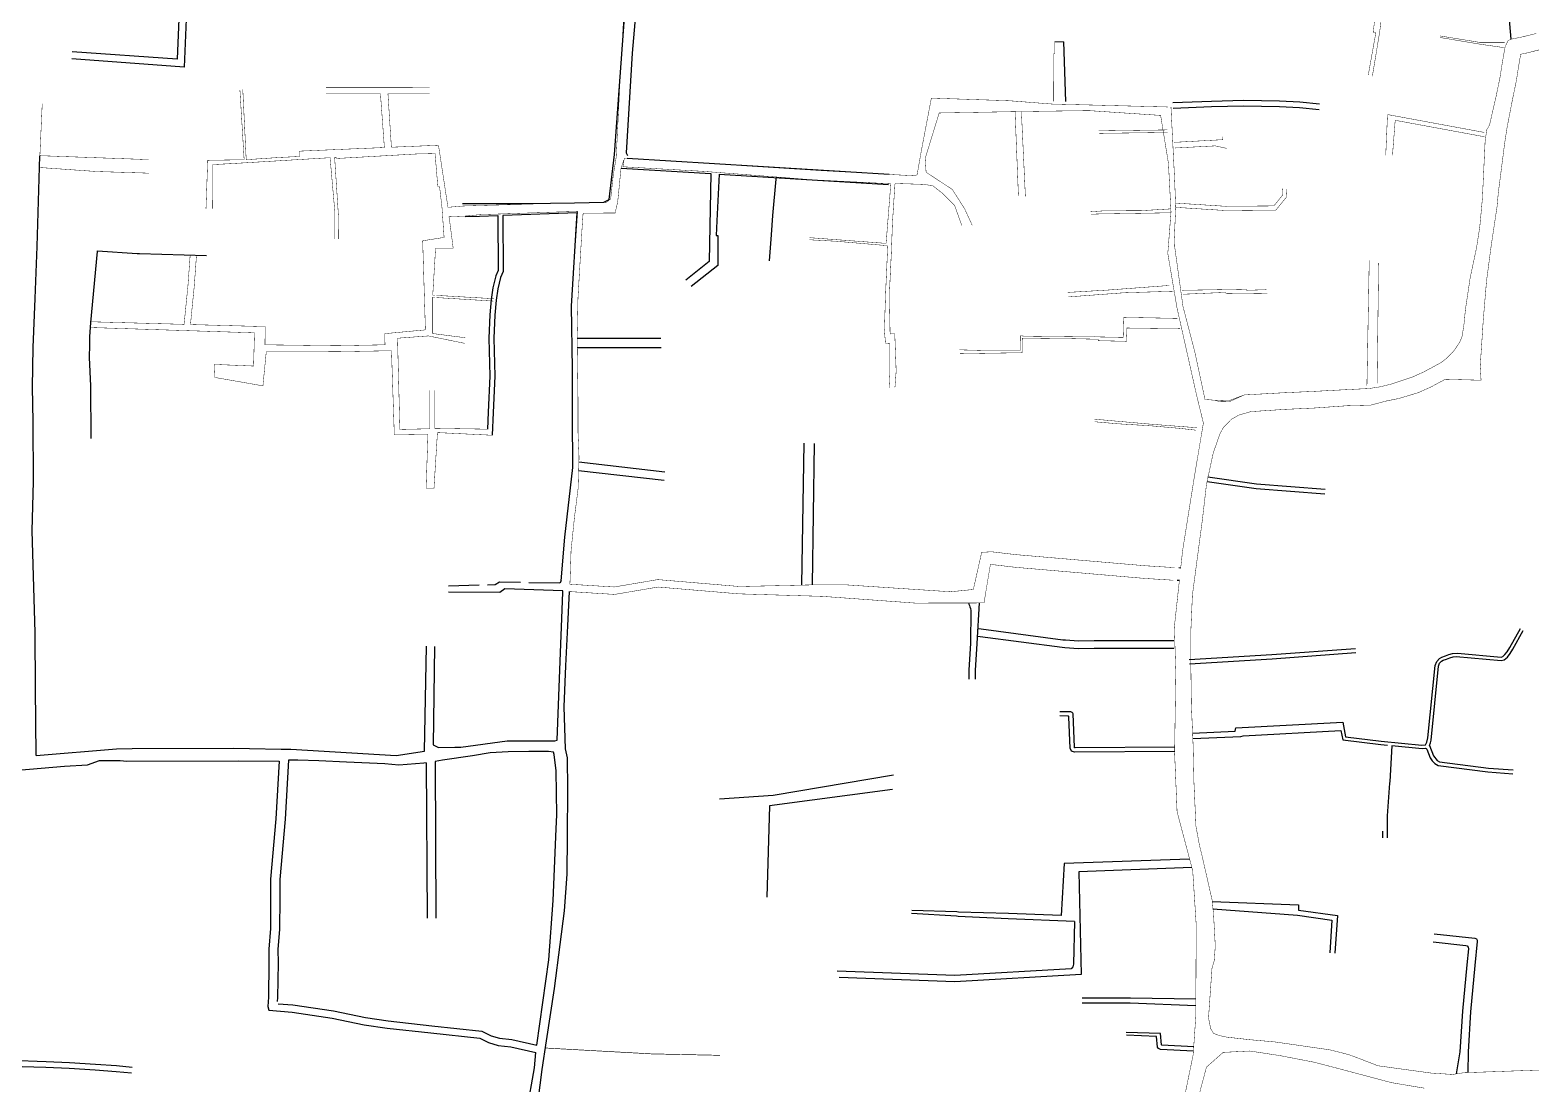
# Model space of a CAD drawing. Header units: metres. Extents: x 375792 to 378704, y 2469502 to 2471712.
# Drawn here: x 376217.2 to 376572.8, y 2470612.1 to 2470861.7 of the extents above; entities that cross this region are included whole.
import ezdxf

# ---------------------------------------------------------------- set-up
doc = ezdxf.new("R2010")
doc.units = ezdxf.units.M
doc.header["$MEASUREMENT"] = 0
doc.linetypes.add('X2', pattern=[10, 8, -2])
doc.linetypes.add('X3', pattern=[5, 4, -1])
for name, color, linetype in [('DLSS', 1, 'Continuous'), ('DLSS Existing Road Line', 1, 'Continuous'), ('Prived Road', 1, 'Continuous')]:
    doc.layers.add(name, color=color, linetype=linetype)

msp = doc.modelspace()

# ---------------------------------------------------------------- linework, layer by layer
at = {"layer": 'DLSS', "linetype": 'Continuous', "const_width": 0.1, "flags": 128}
for points in [[(376369.42, 2470929.81), (376367.35, 2470916.72), (376365.7, 2470905.87), (376363.76, 2470890.46), (376361.48, 2470874.46), (376359.91, 2470856.23), (376358.45, 2470832.61), (376358.79, 2470831.94)], [(376219.54, 2470831.86), (376220.1, 2470844.28)], [(376218.67, 2470689.85), (376218.5, 2470705.8), (376218.41, 2470718.99), (376217.69, 2470743.05), (376218.04, 2470754.79), (376217.98, 2470768.96), (376217.82, 2470777.12), (376217.96, 2470786.49), (376218.41, 2470798.07), (376218.88, 2470810.45), (376219.54, 2470831.86)], [(376534.52, 2470807.15), (376533.97, 2470777.45)]]:
    msp.add_lwpolyline(points, dxfattribs=at)
at = {"layer": 'DLSS', "linetype": 'Continuous', "flags": 128}
for points in [[(376369.42, 2470929.81), (376367.35, 2470916.72), (376365.7, 2470905.87), (376363.76, 2470890.46), (376361.48, 2470874.46), (376359.91, 2470856.23), (376358.45, 2470832.61), (376358.79, 2470831.94)], [(376319.67, 2470820.63), (376334.88, 2470820.6), (376346.18, 2470820.76), (376353.19, 2470820.94), (376354.46, 2470821.53), (376355.72, 2470832.21), (376359.2, 2470879.92), (376325.77, 2470883.22), (376304.5, 2470886.6), (376288.3, 2470890.49)], [(376218.67, 2470689.85), (376218.5, 2470705.8), (376218.41, 2470718.99), (376217.69, 2470743.05), (376218.04, 2470754.79), (376217.98, 2470768.96), (376217.82, 2470777.12), (376217.96, 2470786.49), (376218.41, 2470798.07), (376218.88, 2470810.45), (376219.54, 2470831.86)], [(376489.85, 2470734.26), (376489.4, 2470734.29)], [(376343.49, 2470728.86), (376329.7, 2470729.31), (376328.5, 2470728.47), (376316.36, 2470728.52)], [(376489.53, 2470731.28), (376489.04, 2470731.31)], [(376218.67, 2470689.85), (376237.67, 2470691.45), (376241.39, 2470691.53), (376265.52, 2470691.56), (376269.19, 2470691.5), (376276.74, 2470691.39), (376278.97, 2470691.34), (376303.99, 2470689.87), (376310.66, 2470690.87), (376311.17, 2470715.75)], [(376313.07, 2470715.7), (376312.69, 2470692.41), (376314.03, 2470691.77), (376317.9, 2470691.82), (376319.32, 2470691.85), (376330.29, 2470693.36), (376341.52, 2470693.3), (376342.09, 2470693.51)], [(376214.3, 2470686.37), (376225.39, 2470687.31), (376230.8, 2470687.64), (376233.7, 2470688.66), (376238.55, 2470688.68), (376240.18, 2470688.52), (376266.53, 2470688.59), (376276.25, 2470688.49), (376275.48, 2470674.89), (376274.21, 2470660.57), (376274.22, 2470655.95), (376274.19, 2470648.84), (376273.8, 2470643.97), (376273.83, 2470640.78), (376273.69, 2470632.58), (376273.58, 2470630.44), (376273.79, 2470629.51), (376279.3, 2470629.06), (376288.78, 2470627.63), (376296.37, 2470626.06), (376301.82, 2470625.26), (376312.21, 2470624.13), (376323.78, 2470622.87), (376325.84, 2470621.86), (376328.14, 2470621.2), (376331.11, 2470620.86), (376337.07, 2470619.53)], [(376278.42, 2470688.73), (376277.63, 2470674.74), (376276.36, 2470660.48), (376276.37, 2470655.95), (376276.34, 2470648.75), (376275.95, 2470643.89), (376275.97, 2470640.77), (376275.84, 2470632.51), (376275.79, 2470631.57)], [(376311.08, 2470688.12), (376311.28, 2470651.3)], [(376313.18, 2470688.44), (376313.38, 2470651.31)], [(376275.99, 2470631.07), (376279.5, 2470630.79), (376289.08, 2470629.34), (376296.67, 2470627.77), (376302.04, 2470626.98), (376312.4, 2470625.86), (376324.27, 2470624.56), (376326.46, 2470623.49), (376328.48, 2470622.91), (376331.4, 2470622.58), (376337.26, 2470621.27)], [(376180.36, 2470618.08), (376189.97, 2470618.03), (376195.57, 2470618.16), (376201.53, 2470618.13), (376207.78, 2470618.05), (376212.61, 2470617.66), (376221.04, 2470617.38), (376226.55, 2470617.14), (376232.72, 2470616.74), (376237.69, 2470616.39), (376241.39, 2470616.05)], [(376180.31, 2470616.71), (376189.98, 2470616.66), (376195.59, 2470616.79), (376201.52, 2470616.76), (376207.72, 2470616.68), (376212.54, 2470616.3), (376220.99, 2470616.01), (376226.48, 2470615.77), (376232.63, 2470615.38), (376237.58, 2470615.03), (376241.26, 2470614.69)]]:
    msp.add_lwpolyline(points, dxfattribs=at)
at = {"layer": 'DLSS', "linetype": 'Continuous', "const_width": 0.1, "flags": 128}
for points, elevation in [([(376288.01, 2470892.11), (376294.77, 2470889.89), (376301.02, 2470887.89), (376306.59, 2470886.5), (376314.73, 2470884.97), (376326, 2470883.38), (376335.79, 2470882.33), (376343.85, 2470881.4), (376351.4, 2470880.52), (376358.85, 2470879.76), (376358.13, 2470869.97), (376357.11, 2470851.78), (376356.1, 2470831.62), (376355.37, 2470827.08), (376354.79, 2470821.7), (376353.82, 2470820.89), (376350.35, 2470820.86), (376338.03, 2470820.54), (376319.83, 2470820.01)], 6.97), ([(376266.94, 2470847.5), (376267.94, 2470830.97)], 7.08), ([(376267.62, 2470847.61), (376268.43, 2470830.98)], 7.08), ([(376311.91, 2470848.05), (376287.33, 2470848.04)], 8.39), ([(376300.23, 2470846.65), (376287.33, 2470846.65)], 8.39), ([(376301.17, 2470833.84), (376300.23, 2470846.65)], 7.08), ([(376311.88, 2470846.65), (376302.01, 2470846.65)], 8.39), ([(376302.83, 2470833.94), (376302.01, 2470846.65)], 7.08), ([(376219.54, 2470831.93), (376245.3, 2470831)], 7.08), ([(376289.41, 2470812.17), (376289.44, 2470818.56), (376288.3, 2470831.45), (376265.31, 2470830.07), (376260.55, 2470829.82), (376260.48, 2470819.41)], 7.08), ([(376268.43, 2470830.98), (376276.18, 2470831.5), (376276.18, 2470831.5), (376281.01, 2470831.74), (376280.97, 2470833), (376301.17, 2470833.86)], 7.08), ([(376314.82, 2470819.58), (376314.25, 2470824.59), (376313.83, 2470824.65), (376313.17, 2470832.43), (376308.89, 2470832.34), (376289.91, 2470831.27), (376289.67, 2470831.54), (376289.38, 2470831.52), (376290.31, 2470817.27), (376290.34, 2470812.18)], 7.08), ([(376302.83, 2470833.93), (376313.99, 2470834.4)], 7.08), ([(376313.99, 2470834.4), (376316.23, 2470819.69)], 7.08), ([(376219.45, 2470829.13), (376232.95, 2470828.18), (376245.36, 2470827.79)], 7.08), ([(376258.9, 2470819.4), (376259.31, 2470830.83), (376267.94, 2470830.97)], 7.08), ([(376289.84, 2470786.92), (376301.32, 2470787.13), (376301.25, 2470789.77), (376310.89, 2470790.67), (376310.24, 2470811.77), (376315.32, 2470812.57), (376314.82, 2470819.58)], 7.08), ([(376313.19, 2470798.86), (376312.63, 2470798.89), (376313.3, 2470810.01), (376317.47, 2470810.01), (376316.62, 2470816.56), (376316.47, 2470817.47), (376320.31, 2470817.63)], 7.08), ([(376316.23, 2470819.7), (376319.83, 2470820.01)], 7.08), ([(376343.07, 2470731.26), (376343.91, 2470741.54), (376345.8, 2470758.05), (376345.78, 2470770.14), (376345.73, 2470781.44), (376345.47, 2470796.28), (376346.99, 2470818.75), (376323.86, 2470817.96), (376320.31, 2470817.63)], 4.45), ([(376255.15, 2470808.37), (376254.62, 2470801.04), (376253.71, 2470791.98), (376231.61, 2470792.59)], 7.08), ([(376256.65, 2470808.32), (376256.11, 2470800.91), (376255.22, 2470791.93), (376272.94, 2470791.44), (376272.87, 2470787.13), (376289.84, 2470786.92)], 7.08), ([(376536.75, 2470806.53), (376536.38, 2470778)], 14.68), ([(376320.38, 2470788.8), (376312.61, 2470789.8), (376312.61, 2470798.37), (376313.19, 2470798.34)], 7.08), ([(376313.49, 2470798.84), (376327.03, 2470798.06)], 7.08), ([(376313.49, 2470798.32), (376326.98, 2470797.49)], 7.08), ([(376231.53, 2470791.23), (376270.4, 2470789.97), (376270.17, 2470782.1), (376260.88, 2470782.49), (376261.02, 2470779.4), (376272.39, 2470777.41), (376273.18, 2470785.47), (376289.92, 2470785.5)], 8.59), ([(376311.63, 2470767.24), (376304.84, 2470767.09), (376304.28, 2470788.69), (376311.59, 2470789.24)], 7.08), ([(376311.59, 2470789.24), (376320.19, 2470787.48)], 7.08), ([(376289.92, 2470785.5), (376302.85, 2470785.73), (376303.52, 2470765.86), (376311.49, 2470765.99), (376311.05, 2470753.15), (376312.92, 2470753.15), (376313.74, 2470766.34), (376326.74, 2470765.71)], 7.08), ([(376311.63, 2470767.24), (376311.91, 2470767.24), (376311.91, 2470776.36)], 7.08), ([(376325.59, 2470767.15), (376313.03, 2470767.36), (376313.03, 2470776.37)], 7.08)]:
    msp.add_lwpolyline(points, dxfattribs=dict(at, elevation=elevation))
at = {"layer": 'DLSS', "linetype": 'Continuous', "flags": 128}
for points, elevation in [([(376498, 2470773.99, 0.1, 0.1, 0), (376499.03, 2470773.68, 0.1, 0.1, 0), (376501.34, 2470773.64, 0.1, 0.1, 0), (376504.89, 2470775.26, 0.1, 0.1, 0), (376514.34, 2470775.78, 0.1, 0.1, 0), (376521.2, 2470776.09, 0.1, 0.1, 0), (376528.93, 2470776.5, 0.1, 0.1, 0), (376534.5, 2470776.78, 0.1, 0.1, 0), (376537.17, 2470777.19, 0.1, 0.1, 0), (376539.99, 2470777.9, 0.1, 0.1, 0), (376544.7, 2470779.48, 0.1, 0.1, 0), (376547.37, 2470780.67, 0.1, 0.1, 0), (376551.54, 2470782.92, 0.1, 0.1, 0), (376552.74, 2470783.84, 0.1, 0.1, 0), (376554.09, 2470785.16, 0.1, 0.1, 0), (376554.76, 2470785.94, 0.1, 0.1, 0), (376555.95, 2470787.78, 0.1, 0.1, 0), (376556.37, 2470788.74, 0.1, 0.1, 0), (376556.56, 2470789.31, 0.1, 0.1, 0), (376557.01, 2470792.34, 0.1, 0.1, 0), (376557.3, 2470795.42, 0.1, 0.1, 0), (376558.42, 2470802.94, 0.1, 0.1, 0), (376559.94, 2470810.1, 0.1, 0.1, 0), (376560.71, 2470815.05, 0.1, 0.1, 0), (376561.33, 2470821.76, 0.1, 0.1, 0), (376561.97, 2470835.25, 0.1, 0.1, 0), (376562.37, 2470838.14, 0.1, 0.1, 0), (376562.8, 2470838.76, 0.1, 0.1, 0), (376563.05, 2470839.32, 0.1, 0.1, 0), (376564.58, 2470845.97, 0.1, 0.1, 0), (376565.5, 2470850.46, 0.1, 0.1, 0), (376566.05, 2470853.94, 0.1, 0.1, 0), (376566.7, 2470857.69, 0.1, 0.1, 0), (376567.41, 2470859.18, 0.1, 0.1, 0), (376568.05, 2470859.49, 0.1, 0.1, 0), (376571.04, 2470860.12, 0.1, 0.1, 0), (376574.11, 2470860.88, 0.1, 0.1, 0)], 5.51), ([(376498, 2470773.99, 0.1, 0.1, 0), (376499.03, 2470774, 0.1, 0.1, 0), (376501.34, 2470773.92, 0.1, 0.1, 0), (376504.89, 2470775.26, 0.1, 0.1, 0), (376514.34, 2470775.78, 0.1, 0.1, 0), (376521.2, 2470776.09, 0.1, 0.1, 0), (376528.93, 2470776.5, 0.1, 0.1, 0), (376534.5, 2470776.78, 0.1, 0.1, 0), (376537.17, 2470777.19, 0.1, 0.1, 0), (376539.99, 2470777.9, 0.1, 0.1, 0), (376544.7, 2470779.48, 0.1, 0.1, 0), (376547.37, 2470780.67, 0.1, 0.1, 0), (376551.54, 2470782.92, 0.1, 0.1, 0), (376552.74, 2470783.84, 0.1, 0.1, 0), (376554.09, 2470785.16, 0.1, 0.1, 0), (376554.76, 2470785.94, 0.1, 0.1, 0), (376555.95, 2470787.78, 0.1, 0.1, 0), (376556.37, 2470788.74, 0.1, 0.1, 0), (376556.56, 2470789.31, 0.1, 0.1, 0), (376557.01, 2470792.34, 0.1, 0.1, 0), (376557.3, 2470795.42, 0.1, 0.1, 0), (376558.42, 2470802.94, 0.1, 0.1, 0), (376559.94, 2470810.1, 0.1, 0.1, 0), (376560.71, 2470815.05, 0.1, 0.1, 0), (376561.33, 2470821.76, 0.1, 0.1, 0), (376561.97, 2470835.25, 0.1, 0.1, 0), (376562.37, 2470838.14, 0.1, 0.1, 0), (376562.8, 2470838.76, 0.1, 0.1, 0), (376563.05, 2470839.32, 0.1, 0.1, 0), (376564.58, 2470845.97, 0.1, 0.1, 0), (376565.5, 2470850.46, 0.1, 0.1, 0), (376566.05, 2470853.94, 0.1, 0.1, 0), (376566.7, 2470857.69, 0.1, 0.1, 0), (376567.41, 2470859.18, 0.1, 0.1, 0), (376568.05, 2470859.49, 0.1, 0.1, 0), (376571.04, 2470860.12, 0.1, 0.1, 0), (376574.11, 2470860.88, 0.1, 0.1, 0)], 5.51), ([(376498, 2470773.99, 0.1, 0.1, 0), (376499.03, 2470774, 0.1, 0.1, 0), (376501.34, 2470773.92, 0.1, 0.1, 0), (376504.89, 2470775.26, 0.1, 0.1, 0), (376514.34, 2470775.78, 0.1, 0.1, 0), (376521.2, 2470776.09, 0.1, 0.1, 0), (376528.93, 2470776.5, 0.1, 0.1, 0), (376534.5, 2470776.78, 0.1, 0.1, 0), (376537.17, 2470777.19, 0.1, 0.1, 0), (376539.99, 2470777.9, 0.1, 0.1, 0), (376544.7, 2470779.48, 0.1, 0.1, 0), (376547.37, 2470780.67, 0.1, 0.1, 0), (376551.54, 2470782.92, 0.1, 0.1, 0), (376552.74, 2470783.84, 0.1, 0.1, 0), (376554.09, 2470785.16, 0.1, 0.1, 0), (376554.76, 2470785.94, 0.1, 0.1, 0), (376555.95, 2470787.78, 0.1, 0.1, 0), (376556.37, 2470788.74, 0.1, 0.1, 0), (376556.56, 2470789.31, 0.1, 0.1, 0), (376557.01, 2470792.34, 0.1, 0.1, 0), (376557.3, 2470795.42, 0.1, 0.1, 0), (376558.42, 2470802.94, 0.1, 0.1, 0), (376559.94, 2470810.1, 0.1, 0.1, 0), (376560.71, 2470815.05, 0.1, 0.1, 0), (376561.33, 2470821.76, 0.1, 0.1, 0), (376561.97, 2470835.25, 0.1, 0.1, 0), (376562.37, 2470838.14, 0.1, 0.1, 0), (376562.8, 2470838.76, 0.1, 0.1, 0), (376563.05, 2470839.32, 0.1, 0.1, 0), (376564.58, 2470845.97, 0.1, 0.1, 0), (376565.5, 2470850.46, 0.1, 0.1, 0), (376566.05, 2470853.94, 0.1, 0.1, 0), (376566.7, 2470857.69, 0.1, 0.1, 0), (376567.41, 2470859.18, 0.1, 0.1, 0), (376568.05, 2470859.49, 0.1, 0.1, 0), (376571.04, 2470860.12, 0.1, 0.1, 0), (376574.11, 2470860.88, 0.1, 0.1, 0)], 5.51), ([(376506.44, 2470771.3, 0.1, 0.1, 0), (376514.53, 2470771.84, 0.1, 0.1, 0), (376521.4, 2470772.15, 0.1, 0.1, 0), (376529.38, 2470772.71, 0.1, 0.1, 0), (376534.9, 2470772.85, 0.1, 0.1, 0), (376538.56, 2470773.82, 0.1, 0.1, 0), (376541.59, 2470774.43, 0.1, 0.1, 0), (376546.13, 2470775.8, 0.1, 0.1, 0), (376549.11, 2470777.13, 0.1, 0.1, 0), (376552.53, 2470778.97, 0.1, 0.1, 0), (376561.02, 2470778.74, 0.1, 0.1, 0), (376560.81, 2470781.99, 0.1, 0.1, 0), (376561.55, 2470793.19, 0.1, 0.1, 0), (376562.31, 2470802.24, 0.1, 0.1, 0), (376563.39, 2470810.42, 0.1, 0.1, 0), (376564.8, 2470819.83, 0.1, 0.1, 0), (376565.1, 2470823.12, 0.1, 0.1, 0), (376566.64, 2470835.14, 0.1, 0.1, 0), (376567.19, 2470838.66, 0.1, 0.1, 0), (376568.44, 2470845.14, 0.1, 0.1, 0), (376569.39, 2470849.75, 0.1, 0.1, 0), (376569.94, 2470853.3, 0.1, 0.1, 0), (376570.4, 2470855.95, 0.1, 0.1, 0), (376571.92, 2470856.27, 0.1, 0.1, 0), (376575.06, 2470857.06, 0.1, 0.1, 0)], 5.51), ([(376345.12, 2470730.42, 0.1, 0.1, 0), (376345.18, 2470731.7, 0.1, 0.1, 0), (376345.4, 2470738.4, 0.1, 0.1, 0), (376346.19, 2470746.13, 0.1, 0.1, 0), (376347.07, 2470753.08, 0.1, 0.1, 0), (376347.29, 2470760.5, 0.1, 0.1, 0), (376347.05, 2470766.29, 0.1, 0.1, 0), (376347.05, 2470773.73, 0.1, 0.1, 0), (376346.84, 2470788.68, 0.1, 0.1, 0), (376347.04, 2470798.18, 0.1, 0.1, 0), (376347.55, 2470807, 0.1, 0.1, 0), (376348, 2470814.61, 0.1, 0.1, 0), (376348.24, 2470818.14, 0.1, 0.1, 0), (376348.51, 2470818.31, 0.1, 0.1, 0), (376355.85, 2470818.36, 0.1, 0.1, 0), (376356.46, 2470821.06, 0.1, 0.1, 0), (376357.23, 2470828.89, 0.1, 0.1, 0), (376357.88, 2470830.88, 0.1, 0.1, 0)], 7.39), ([(376345.12, 2470730.42, 0.1, 0.1, 0), (376345.18, 2470731.7, 0.1, 0.1, 0), (376345.4, 2470738.4, 0.1, 0.1, 0), (376346.19, 2470746.13, 0.1, 0.1, 0), (376347.07, 2470753.08, 0.1, 0.1, 0), (376347.29, 2470760.5, 0.1, 0.1, 0), (376347.05, 2470766.29, 0.1, 0.1, 0), (376347.05, 2470773.73, 0.1, 0.1, 0), (376346.84, 2470788.68, 0.1, 0.1, 0), (376347.04, 2470798.18, 0.1, 0.1, 0), (376347.55, 2470807, 0.1, 0.1, 0), (376348, 2470814.61, 0.1, 0.1, 0), (376348.24, 2470818.14, 0.1, 0.1, 0), (376348.51, 2470818.31, 0.1, 0.1, 0), (376355.85, 2470818.36, 0.1, 0.1, 0), (376356.46, 2470821.06, 0.1, 0.1, 0), (376357.23, 2470828.89, 0.1, 0.1, 0), (376357.88, 2470830.88, 0.1, 0.1, 0)], 7.39), ([(376585.87, 2470615.75, 0.1, 0.1, 0), (376556.87, 2470614.71, 0.1, 0.1, 0), (376554.27, 2470614.31, 0.1, 0.1, 0), (376549.22, 2470614.63, 0.1, 0.1, 0), (376536.53, 2470616.37, 0.1, 0.1, 0), (376534.86, 2470617.04, 0.1, 0.1, 0), (376529.8, 2470618.97, 0.1, 0.1, 0), (376525.29, 2470620.12, 0.1, 0.1, 0), (376512.2, 2470622.01, 0.1, 0.1, 0), (376506.3, 2470622.53, 0.1, 0.1, 0), (376500.73, 2470623.15, 0.1, 0.1, 0), (376498.93, 2470623.54, 0.1, 0.1, 0), (376497.61, 2470624.05, 0.1, 0.1, 0), (376496.95, 2470625.14, 0.1, 0.1, 0), (376496.44, 2470627.71, 0.1, 0.1, 0), (376497.26, 2470639.44, 0.1, 0.1, 0), (376497.56, 2470640.45, 0.1, 0.1, 0), (376497.8, 2470641.29, 0.1, 0.1, 0), (376498.04, 2470644.76, 0.1, 0.1, 0), (376497.61, 2470652.58, 0.1, 0.1, 0), (376497.28, 2470655.66, 0.1, 0.1, 0), (376494.89, 2470666.16, 0.1, 0.1, 0), (376494.29, 2470668.59, 0.1, 0.1, 0), (376493.46, 2470673.11, 0.1, 0.1, 0), (376492.99, 2470683.34, 0.1, 0.1, 0), (376492.79, 2470692.26, 0.1, 0.1, 0), (376492.38, 2470701.71, 0.1, 0.1, 0), (376492.26, 2470710.52, 0.1, 0.1, 0), (376492.25, 2470719.35, 0.1, 0.1, 0), (376492.62, 2470727.84, 0.1, 0.1, 0), (376494.99, 2470745.73, 0.1, 0.1, 0), (376495.96, 2470754.12, 0.1, 0.1, 0), (376497.54, 2470761.43, 0.1, 0.1, 0), (376499.11, 2470765.99, 0.1, 0.1, 0), (376499.94, 2470767.51, 0.1, 0.1, 0), (376501.82, 2470769.46, 0.1, 0.1, 0), (376503.57, 2470770.47, 0.1, 0.1, 0), (376506.44, 2470771.3, 0.1, 0.1, 0)], 5.71)]:
    msp.add_lwpolyline(points, format="xyseb", dxfattribs=dict(at, elevation=elevation))
for points in [[(376487.54, 2470843.46, 0.1, 0.1, 0), (376488.39, 2470826.62, 0.1, 0.1, 0), (376488.67, 2470819.59, 0.1, 0.1, 0), (376488.34, 2470812.64, 0.1, 0.1, 0), (376488.43, 2470810.29, 0.1, 0.1, 0), (376490.38, 2470796.25, 0.1, 0.1, 0), (376493.2, 2470785.41, 0.1, 0.1, 0), (376495.6, 2470774.2, 0.1, 0.1, 0), (376498, 2470773.99, 0.1, 0.1, 0)], [(376489.85, 2470734.26, 0.1, 0.1, 0), (376490.29, 2470738.33, 0.1, 0.1, 0), (376492.95, 2470755.05, 0.1, 0.1, 0), (376495.22, 2470768.61, 0.1, 0.1, 0), (376493.61, 2470775.2, 0.1, 0.1, 0), (376488.95, 2470795.98, 0.1, 0.1, 0), (376486.79, 2470808.77, 0.1, 0.1, 0), (376487.55, 2470818.58, 0.1, 0.1, 0), (376486.94, 2470830.15, 0.1, 0.1, 0), (376485.09, 2470841.47, 0.1, 0.1, 0)], [(376488.39, 2470734.36, 0.1, 0.1, 0), (376481.43, 2470734.8, 0.1, 0.1, 0), (376450.81, 2470737.43, 0.1, 0.1, 0), (376445.02, 2470738.11, 0.1, 0.1, 0), (376442.69, 2470737.98, 0.1, 0.1, 0), (376440.72, 2470729.18, 0.1, 0.1, 0), (376435.31, 2470728.64, 0.1, 0.1, 0), (376410.3, 2470730.29, 0.1, 0.1, 0), (376402.2, 2470730.26, 0.1, 0.1, 0), (376385.33, 2470729.88, 0.1, 0.1, 0), (376365.93, 2470731.52, 0.1, 0.1, 0), (376355.64, 2470729.77, 0.1, 0.1, 0), (376345.12, 2470730.42, 0.1, 0.1, 0)], [(376444.76, 2470735.13, 0.1, 0.1, 0), (376443.24, 2470725.99, 0.1, 0.1, 0), (376426.89, 2470725.96, 0.1, 0.1, 0), (376404.94, 2470727.55, 0.1, 0.1, 0), (376385.24, 2470728.14, 0.1, 0.1, 0), (376366.01, 2470729.76, 0.1, 0.1, 0), (376355.73, 2470728.01, 0.1, 0.1, 0), (376345.04, 2470728.68, 0.1, 0.1, 0)], [(376488.1, 2470731.37, 0.1, 0.1, 0), (376481.31, 2470731.8, 0.1, 0.1, 0), (376450.6, 2470734.44, 0.1, 0.1, 0), (376444.76, 2470735.13, 0.1, 0.1, 0)], [(376401.01, 2470519.57, 0.1, 0.1, 0), (376420.52, 2470518.36, 0.1, 0.1, 0), (376437.41, 2470518.92, 0.1, 0.1, 0), (376459.6, 2470519.7, 0.1, 0.1, 0), (376467.3, 2470520.28, 0.1, 0.1, 0), (376472.41, 2470527.08, 0.1, 0.1, 0), (376473.83, 2470536.14, 0.1, 0.1, 0), (376476.4, 2470546.1, 0.1, 0.1, 0), (376478.18, 2470558.48, 0.1, 0.1, 0), (376481.89, 2470574.36, 0.1, 0.1, 0), (376486.06, 2470590.14, 0.1, 0.1, 0), (376489.29, 2470601.9, 0.1, 0.1, 0), (376492.8, 2470618.97, 0.1, 0.1, 0), (376493.42, 2470628.05, 0.1, 0.1, 0), (376493.52, 2470649.76, 0.1, 0.1, 0), (376492.7, 2470662.53, 0.1, 0.1, 0), (376488.99, 2470676.53, 0.1, 0.1, 0), (376488.4, 2470690.55, 0.1, 0.1, 0), (376488.69, 2470709.63, 0.1, 0.1, 0), (376488.34, 2470720.25, 0.1, 0.1, 0), (376489.53, 2470731.28, 0.1, 0.1, 0)], [(376492.48, 2470603.03, 0.1, 0.1, 0), (376495.95, 2470616.04, 0.1, 0.1, 0), (376499.92, 2470619.54, 0.1, 0.1, 0), (376506.24, 2470619.86, 0.1, 0.1, 0), (376513.45, 2470618.76, 0.1, 0.1, 0), (376521.45, 2470617.21, 0.1, 0.1, 0), (376527.55, 2470615.62, 0.1, 0.1, 0), (376539.78, 2470612.37, 0.1, 0.1, 0), (376547.61, 2470611.05, 0.1, 0.1, 0)]]:
    msp.add_lwpolyline(points, format="xyseb", dxfattribs=at)
for points, elevation in [([(376358.71, 2470831.3), (376420.79, 2470827.52)], 6.64), ([(376357.26, 2470828.98), (376378.5, 2470827.69)], 6.64), ([(376378.5, 2470827.69), (376378.18, 2470811.01), (376378.16, 2470806.85), (376372.63, 2470802.48)], 7.08), ([(376380.47, 2470827.57), (376379.93, 2470816.51), (376379.77, 2470812.99), (376380.16, 2470812.99), (376380.14, 2470805.88), (376373.86, 2470800.93)], 7.08), ([(376380.47, 2470827.57), (376420.64, 2470825.12)], 6.64), ([(376393.92, 2470826.75), (376393.9, 2470826.39), (376393.15, 2470817.75), (376392.79, 2470813.17)], 6.64), ([(376328.02, 2470817.7), (376323.74, 2470817.55), (376320.34, 2470817.43)], 4.45), ([(376328.02, 2470817.72), (376328.11, 2470804.74), (376327.58, 2470803.45), (376326.84, 2470800.64), (376326.45, 2470797.83), (376326.14, 2470794.21), (376325.91, 2470788.73), (376326.16, 2470779.71), (376325.75, 2470771.17), (376325.59, 2470767.15)], 4.45), ([(376329.22, 2470817.75), (376329.31, 2470804.51), (376328.72, 2470803.07), (376328.02, 2470800.41), (376327.64, 2470797.69), (376327.34, 2470794.14), (376327.11, 2470788.72), (376327.36, 2470779.69), (376326.95, 2470771.12), (376326.74, 2470765.71)], 4.45), ([(376346.87, 2470818.39), (376329.22, 2470817.75)], 4.45), ([(376343.07, 2470731.26), (376343.91, 2470741.54), (376345.8, 2470758.05), (376345.78, 2470770.14), (376345.73, 2470781.44), (376345.47, 2470796.28), (376346.87, 2470818.39)], 4.45), ([(376392.79, 2470813.17), (376392.32, 2470807)], 6.64), ([(376231.68, 2470764.96), (376231.62, 2470777.39), (376231.31, 2470784.11), (376231.36, 2470787.15), (376231.4, 2470789.03), (376231.6, 2470792.4), (376233.18, 2470809.27), (376233.19, 2470809.39), (376242.61, 2470808.74), (376243.16, 2470808.73), (376259.03, 2470808.25)], 7.08), ([(376346.84, 2470788.68), (376366.71, 2470788.71)], 7.39), ([(376346.87, 2470786.47), (376366.74, 2470786.51)], 7.39), ([(376337.57, 2470608.05), (376338.55, 2470615.49), (376339.61, 2470622.27), (376341.44, 2470634.65), (376342.84, 2470645.09), (376343.83, 2470653.05), (376344.47, 2470661.75), (376344.52, 2470670.67), (376344.61, 2470681.85), (376344.59, 2470689.27), (376344.08, 2470691.47), (376343.76, 2470701.38), (376344.18, 2470711.06), (376344.65, 2470720.6), (376345.04, 2470728.68)], 7.39), ([(376342.09, 2470693.51), (376342.63, 2470708.1), (376343.48, 2470728.45), (376343.49, 2470728.86)], 4.45), ([(376337.26, 2470621.27), (376340.13, 2470641.47), (376341.18, 2470655.55), (376341.88, 2470672.5), (376341.99, 2470675.83), (376341.86, 2470686.2), (376341.42, 2470690.08), (376341.23, 2470690.67), (376340.08, 2470690.84), (376335.37, 2470690.81), (376330.5, 2470690.74), (376326.21, 2470690.48), (376322.04, 2470689.78), (376314.96, 2470688.72), (376313.18, 2470688.44)], 4.45), ([(376311.08, 2470688.12), (376310.52, 2470688.04), (376306.53, 2470687.7), (376304.59, 2470687.59), (376301.25, 2470687.85), (376292.23, 2470688.27), (376285.67, 2470688.56), (376280.66, 2470688.76), (376278.42, 2470688.73)], 4.45), ([(376331.15, 2470522.65), (376338.42, 2470523.48), (376339.93, 2470524.87), (376338.98, 2470544.12), (376338.36, 2470554.09), (376335.47, 2470563.13), (376333.2, 2470569.89), (376332.4, 2470573.92), (376333.19, 2470583.84), (376334.09, 2470595.67), (376334.9, 2470605.62), (376336.73, 2470615.87), (376337.07, 2470619.53)], 4.45)]:
    msp.add_lwpolyline(points, dxfattribs=dict(at, elevation=elevation))
at = {"layer": 'DLSS', "linetype": 'X2', "flags": 128}
msp.add_lwpolyline([(376343.07, 2470731.26), (376342.72, 2470730.66), (376328.45, 2470730.91), (376327.43, 2470730.29), (376316.37, 2470729.94)], dxfattribs=at)
at = {"layer": 'DLSS', "linetype": 'X3', "elevation": 7.39, "flags": 128}
msp.add_lwpolyline([(376339.35, 2470620.57, 0.15, 0.15, 0), (376364.47, 2470619.18, 0.15, 0.15, 0), (376380.66, 2470618.84, 0.15, 0.15, 0)], format="xyseb", dxfattribs=at)
at = {"layer": 'DLSS Existing Road Line', "linetype": 'Continuous'}
for p in [(376460.03, 2470859), (376462.64, 2470844.74)]:
    msp.add_line(p, (376462.19, 2470858.93), dxfattribs=at)
at = {"layer": 'DLSS Existing Road Line', "linetype": 'Continuous', "const_width": 0.1, "flags": 128}
for points, elevation in [([(376518.03, 2470902.59), (376537.36, 2470894.4), (376540.41, 2470888.82), (376536.98, 2470861.17), (376535.26, 2470850.74)], 5.51), ([(376421.16, 2470825.27), (376421.16, 2470825.27), (376413.02, 2470825.69), (376402.39, 2470826.23), (376393.14, 2470826.95), (376376.74, 2470828.22), (376357.7, 2470829.3), (376358.01, 2470831.29), (376360.81, 2470831.16), (376386.76, 2470829.51), (376404.6, 2470828.39), (376418.24, 2470827.63), (376420.73, 2470827.47), (376421.61, 2470827.44), (376426.73, 2470827.17), (376427.4, 2470827.42), (376428.34, 2470832.8), (376430.77, 2470845.57), (376449.26, 2470844.94), (376459.34, 2470844.16), (376468.25, 2470843.94), (376486.79, 2470843.46)], 7.08), ([(376450.6, 2470842.36), (376451.4, 2470822.4)], 14.16), ([(376452.1, 2470842.38), (376453.05, 2470822.24)], 14.16), ([(376486.71, 2470838.03), (376470.4, 2470837.81)], 7.08), ([(376486.73, 2470837.43), (376470.58, 2470837.22)], 7.08), ([(376429.52, 2470828.02), (376435.75, 2470823.91), (376438.66, 2470819.33), (376440.45, 2470815.45)], 16.01), ([(376421.16, 2470825.27), (376420.05, 2470811.2)], 7.08), ([(376422.13, 2470825.11), (376421.55, 2470815.98), (376421.28, 2470808.79), (376420.83, 2470799.3), (376420.88, 2470795.57), (376420.99, 2470789.7), (376422.1, 2470789.74), (376422.43, 2470780.9), (376422.14, 2470777.06)], 7.08), ([(376428.6, 2470825.14), (376428.6, 2470825.14), (376422.22, 2470825.35), (376422.13, 2470825.11)], 8.31), ([(376431.04, 2470824.86), (376428.6, 2470825.14)], 8.31), ([(376437.96, 2470815.44), (376436.29, 2470820.11), (376433.41, 2470823.01), (376431.04, 2470824.86)], 8.31), ([(376487.51, 2470819.33), (376480.55, 2470818.91), (376471.66, 2470818.87), (376468.46, 2470818.65)], 7.08), ([(376487.54, 2470818.41), (376480.25, 2470818.28), (376473.94, 2470818.18), (376470.08, 2470818.12), (376468.65, 2470818.04)], 7.08), ([(376401.82, 2470812.01), (376408.21, 2470811.66), (376409.22, 2470811.57), (376420.3, 2470810.62)], 7.08), ([(376420.05, 2470811.2), (376419.36, 2470811.21), (376401.91, 2470812.51)], 7.08), ([(376420.3, 2470810.62), (376420.42, 2470810.33), (376419.95, 2470799.85), (376419.74, 2470793.76), (376419.63, 2470790.64), (376419.9, 2470787.53), (376420.93, 2470787.46), (376420.92, 2470780.25), (376420.76, 2470776.9)], 7.08), ([(376487.17, 2470801.19), (376472.46, 2470800.09), (376463.04, 2470799.54)], 7.08), ([(376488.2, 2470799.82), (376476.41, 2470799.46), (376463.26, 2470798.48)], 7.08), ([(376489.09, 2470793.39), (376476.37, 2470793.64), (376476.23, 2470788.89), (376470.36, 2470789), (376469.51, 2470789.05), (376469.51, 2470789.05), (376467, 2470789.02), (376453.01, 2470789.17), (376451.85, 2470789.27), (376451.82, 2470785.81), (376444.48, 2470785.76), (376437.38, 2470785.94)], 7.08), ([(376489.67, 2470790.96), (376477.12, 2470791.11), (376476.99, 2470787.96), (376470.27, 2470788.11), (376470.27, 2470788.39), (376470.27, 2470788.44), (376470.06, 2470788.45), (376468.62, 2470788.49), (376463.88, 2470788.6), (376460.22, 2470788.64), (376452.32, 2470788.72), (376452.25, 2470785.26), (376437.56, 2470785.03)], 7.08)]:
    msp.add_lwpolyline(points, dxfattribs=dict(at, elevation=elevation))
for points in [[(376534.29, 2470851.02), (376536.08, 2470861.03), (376535.47, 2470861.17), (376536.52, 2470870.4), (376539.39, 2470888.21), (376536.8, 2470892.93), (376532.75, 2470894.89)], [(376566.48, 2470857.52), (376560.95, 2470858.31), (376553.66, 2470859.53), (376551.3, 2470859.92)], [(376551.39, 2470860.28), (376560.67, 2470858.77), (376566.63, 2470858.77)], [(376459.75, 2470844.82), (376459.72, 2470856.07), (376460.03, 2470856.07), (376460.04, 2470859)], [(376485.09, 2470841.47), (376468.3, 2470842.59), (376465.14, 2470842.57), (376450.57, 2470842.36), (376432.62, 2470842.04), (376429.31, 2470831.29), (376429.52, 2470828.02)], [(376538.43, 2470832.04), (376538.85, 2470841.67)], [(376561.81, 2470837.43), (376538.85, 2470841.67)], [(376540.03, 2470832.04), (376540.67, 2470840.31)], [(376561.76, 2470836.42), (376540.67, 2470840.31)], [(376488.34, 2470835.09), (376499.82, 2470835.72), (376499.82, 2470836.41)], [(376488.5, 2470833.75), (376498.02, 2470834.25), (376500.76, 2470833.66)], [(376488.63, 2470820.7), (376500.49, 2470819.94), (376511.92, 2470820.03), (376513.93, 2470822.5), (376514.01, 2470824.09)], [(376488.67, 2470819.69), (376500.46, 2470818.94), (376512.4, 2470819.04), (376514.91, 2470822.13), (376515.01, 2470824.04)], [(376510.15, 2470800.19), (376505.49, 2470800.04), (376505.32, 2470800.3), (376490.21, 2470800.04)], [(376510.37, 2470799.35), (376500.75, 2470799.24), (376500.41, 2470799.54), (376490.39, 2470799.11)], [(376493.63, 2470767.5), (376482.65, 2470768.34), (376469.37, 2470769.52)], [(376493.63, 2470767.5), (376482.65, 2470768.34), (376469.37, 2470769.52)], [(376493.48, 2470766.91), (376489.73, 2470767.33), (376482.81, 2470767.94), (376474.72, 2470768.44), (376469.44, 2470768.91)], [(376493.48, 2470766.91), (376489.73, 2470767.33), (376482.81, 2470767.94), (376474.72, 2470768.44), (376469.44, 2470768.91)], [(376493.48, 2470766.91), (376489.73, 2470767.33), (376482.81, 2470767.94), (376474.72, 2470768.44), (376469.44, 2470768.91)], [(376493.48, 2470766.91), (376489.73, 2470767.33), (376482.81, 2470767.94), (376474.72, 2470768.44), (376469.44, 2470768.91)]]:
    msp.add_lwpolyline(points, dxfattribs=at)
at = {"layer": 'Prived Road'}
for points in [[(376566.94, 2470872.35), (376568.05, 2470859.49)], [(376400.07, 2470730.3), (376400.6, 2470763.83)], [(376402.57, 2470730.26), (376403.09, 2470763.79)], [(376439.54, 2470725.98), (376439.67, 2470725.69), (376439.78, 2470725.36), (376439.9, 2470725.07), (376440.04, 2470724.67), (376440.14, 2470724.17), (376440.03, 2470716.45), (376439.66, 2470710.05), (376439.66, 2470707.9)], [(376442.08, 2470725.99), (376441.53, 2470716.36), (376441.16, 2470710.01), (376441.16, 2470707.91)], [(376488.22, 2470715.19), (376488.22, 2470715.19), (376469.38, 2470715.22), (376465.63, 2470715.12), (376462.41, 2470715.35), (376461.73, 2470715.41), (376442.31, 2470717.99), (376441.63, 2470718.08)], [(376488.22, 2470716.99), (376469.36, 2470717.02), (376465.67, 2470716.92), (376462.55, 2470717.15), (376461.93, 2470717.2), (376442.55, 2470719.78), (376441.73, 2470719.88)], [(376528.25, 2470697.77), (376528.91, 2470694.28), (376537.36, 2470693.24), (376547.01, 2470692.31), (376547.86, 2470692.4), (376548.17, 2470693), (376548.44, 2470694.07), (376550.17, 2470711.21), (376550.5, 2470712.15), (376551.15, 2470712.81), (376551.72, 2470713.15), (376552.55, 2470713.45), (376553.39, 2470713.77), (376554.22, 2470714), (376555.4, 2470714.07), (376565.76, 2470713.18), (376566.16, 2470713.32), (376566.68, 2470713.74), (376567.17, 2470714.41), (376567.85, 2470715.44), (376570.32, 2470719.9)], [(376548.79, 2470692.2), (376549.06, 2470692.83), (376549.22, 2470693.51), (376550.95, 2470711.03), (376551.19, 2470711.71), (376551.64, 2470712.17), (376552.06, 2470712.42), (376552.83, 2470712.7), (376553.64, 2470713.01), (376554.42, 2470713.23), (376555.08, 2470713.29), (376565.76, 2470712.38), (376566.51, 2470712.5), (376567.25, 2470713.16), (376567.88, 2470714.02), (376568.57, 2470715.08), (376571, 2470719.48)], [(376488.42, 2470691.83), (376464.88, 2470691.65), (376464.72, 2470691.71), (376464.65, 2470691.85), (376464.35, 2470699.74), (376464.31, 2470699.88), (376464.23, 2470699.96), (376464.13, 2470700.04), (376464.01, 2470700.11), (376463.84, 2470700.16), (376463.52, 2470700.21), (376461.17, 2470700.22)], [(376488.43, 2470690.83), (376464.7, 2470690.65), (376463.98, 2470690.92), (376463.66, 2470691.61), (376463.38, 2470698.97), (376463.35, 2470699.09), (376463.26, 2470699.19), (376463.12, 2470699.21), (376461.17, 2470699.22)], [(376527.82, 2470695.77), (376528.28, 2470693.55), (376537.27, 2470692.45), (376538.81, 2470692.3)], [(376539.9, 2470692.17), (376539.38, 2470683.71), (376539.32, 2470683.28), (376538.78, 2470675.53), (376538.75, 2470670.37)], [(376539.9, 2470692.19), (376547.05, 2470691.51), (376547.79, 2470691.57), (376548.02, 2470691.51)], [(376548.02, 2470691.51), (376548.17, 2470691.32), (376548.94, 2470689.32), (376549.44, 2470688.57), (376550.03, 2470687.94), (376550.86, 2470687.51), (376562.65, 2470685.99), (376568.58, 2470685.55)], [(376548.79, 2470692.2), (376549.73, 2470689.77), (376550.62, 2470688.65), (376551.13, 2470688.38), (376562.75, 2470686.89), (376568.65, 2470686.44)], [(376380.61, 2470679.58), (376393.26, 2470680.44), (376421.78, 2470685.24)], [(376421.53, 2470681.84), (376392.43, 2470677.93), (376391.77, 2470656.27)], [(376537.66, 2470671.95), (376537.65, 2470670.38)], [(376491.93, 2470665.3), (376462.22, 2470664.28), (376461.5, 2470651.99)], [(376492.49, 2470663.32), (376465.72, 2470662.34), (376466.27, 2470637.95)], [(376464.65, 2470650.57), (376464.47, 2470640.42), (376464.26, 2470639.76), (376463.86, 2470639.31), (376436.35, 2470637.76), (376408.47, 2470638.76)], [(376464.65, 2470650.57), (376448.97, 2470651.16), (376437.12, 2470651.76), (376436.74, 2470651.83), (376426.06, 2470652.46)], [(376461.5, 2470651.99), (376449.03, 2470652.46), (376437.21, 2470652.72), (376436.84, 2470652.79), (376426.11, 2470653.18)], [(376549.88, 2470647.6), (376559.57, 2470646.57), (376559.91, 2470646.45), (376560.03, 2470646.26), (376560.07, 2470646.14), (376560.12, 2470645.98), (376560.12, 2470645.78), (376559.55, 2470640.1), (376558.54, 2470629.15), (376557.92, 2470619.63), (376557.85, 2470614.74)], [(376549.68, 2470645.71), (376557.41, 2470644.89), (376557.72, 2470644.75), (376557.94, 2470644.46), (376558.04, 2470644.05), (376557.66, 2470640.28), (376556.64, 2470629.3), (376556.02, 2470619.7), (376555.14, 2470614.44)], [(376466.27, 2470637.95), (376436.35, 2470636.26), (376408.89, 2470637.24)], [(376466.54, 2470632.49), (376477.92, 2470632.48), (376493.44, 2470632.25)], [(376466.54, 2470631.29), (376477.9, 2470631.28), (376493.43, 2470630.61)], [(376492.93, 2470620.86), (376485.41, 2470621.24), (376485.29, 2470621.33), (376485.08, 2470623.99), (376476.94, 2470624.28)], [(376492.87, 2470619.86), (376485.05, 2470620.25), (376484.57, 2470620.47), (376484.33, 2470620.8), (376484.13, 2470623.28), (376477, 2470623.61)]]:
    msp.add_lwpolyline(points, dxfattribs=at)
for points, elevation in [([(376254.43, 2470870.05), (376253.72, 2470852.93), (376227.11, 2470854.84)], 6.97), ([(376252.73, 2470870.12), (376252.1, 2470854.75), (376227.23, 2470856.54)], 6.97), ([(376487.99, 2470844.5), (376497.12, 2470844.84), (376504.72, 2470845.05), (376513.26, 2470844.89), (376518.11, 2470844.67), (376522.77, 2470844.19)], 14.39), ([(376488.03, 2470843.2), (376497.16, 2470843.54), (376504.72, 2470843.75), (376513.22, 2470843.59), (376518.01, 2470843.37), (376522.64, 2470842.9)], 14.39), ([(376496.09, 2470754.74), (376507.71, 2470753.08), (376523.97, 2470751.87)], 5.71), ([(376496.25, 2470755.83), (376507.83, 2470754.18), (376524.06, 2470752.96)], 5.71), ([(376491.89, 2470712.56), (376511.41, 2470713.79), (376531.26, 2470715.22)], 5.71), ([(376491.96, 2470711.56), (376511.48, 2470712.79), (376531.33, 2470714.22)], 5.71), ([(376492.67, 2470695.11), (376502.76, 2470695.59), (376502.88, 2470696.44), (376528.25, 2470697.77)], 5.71), ([(376492.74, 2470693.92), (376504.11, 2470694.37), (376504.63, 2470694.53), (376527.82, 2470695.75)], 5.71), ([(376497.32, 2470655.28), (376517.74, 2470654.46), (376517.74, 2470653.25), (376526.96, 2470651.92), (376526.38, 2470643.01)], 5.71), ([(376497.5, 2470653.53), (376517.56, 2470652.07), (376525.69, 2470650.89), (376525.18, 2470643.09)], 5.71)]:
    msp.add_lwpolyline(points, dxfattribs=dict(at, elevation=elevation))
at = {"layer": 'Prived Road', "linetype": 'Continuous', "elevation": 11.91, "flags": 128}
for points in [[(376435.4, 2470785.23, 0.00000201, 0.00000201, 0), (376436.91, 2470779.27, 0.00000202, 0.00000202, 0), (376437.19, 2470777.35, 0.00000201, 0.00000201, 0), (376440.74, 2470776.59, 0.00000201, 0.00000201, 0), (376442.19, 2470772.81, 0.00000201, 0.00000201, 0), (376443.48, 2470764.87, 0.00000201, 0.00000201, 0), (376444.27, 2470754.76, 0.00000201, 0.00000201, 0), (376443.71, 2470744.48, 0.00000201, 0.00000201, 0), (376443.2, 2470738.01, 0.00000201, 0.00000201, 0)], [(376437.53, 2470785.77, 0.00000201, 0.00000201, 0), (376439.07, 2470779.7, 0.00000202, 0.00000202, 0), (376439.14, 2470779.18, 0.00000201, 0.00000201, 0), (376442.36, 2470778.5, 0.00000201, 0.00000201, 0), (376444.33, 2470773.39, 0.00000201, 0.00000201, 0), (376445.66, 2470765.13, 0.00000201, 0.00000201, 0), (376446.48, 2470754.79, 0.00000201, 0.00000201, 0), (376445.91, 2470744.34, 0.00000201, 0.00000201, 0), (376445.41, 2470738.06, 0.00000201, 0.00000201, 0)]]:
    msp.add_lwpolyline(points, format="xyseb", dxfattribs=at)
at = {"layer": 'Prived Road', "ltscale": 50, "flags": 128}
for points in [[(376347.2, 2470757.38), (376367.48, 2470755.07)], [(376347.26, 2470759.39), (376367.65, 2470757.06)]]:
    msp.add_lwpolyline(points, dxfattribs=at)

doc.saveas('drawing.dxf')
